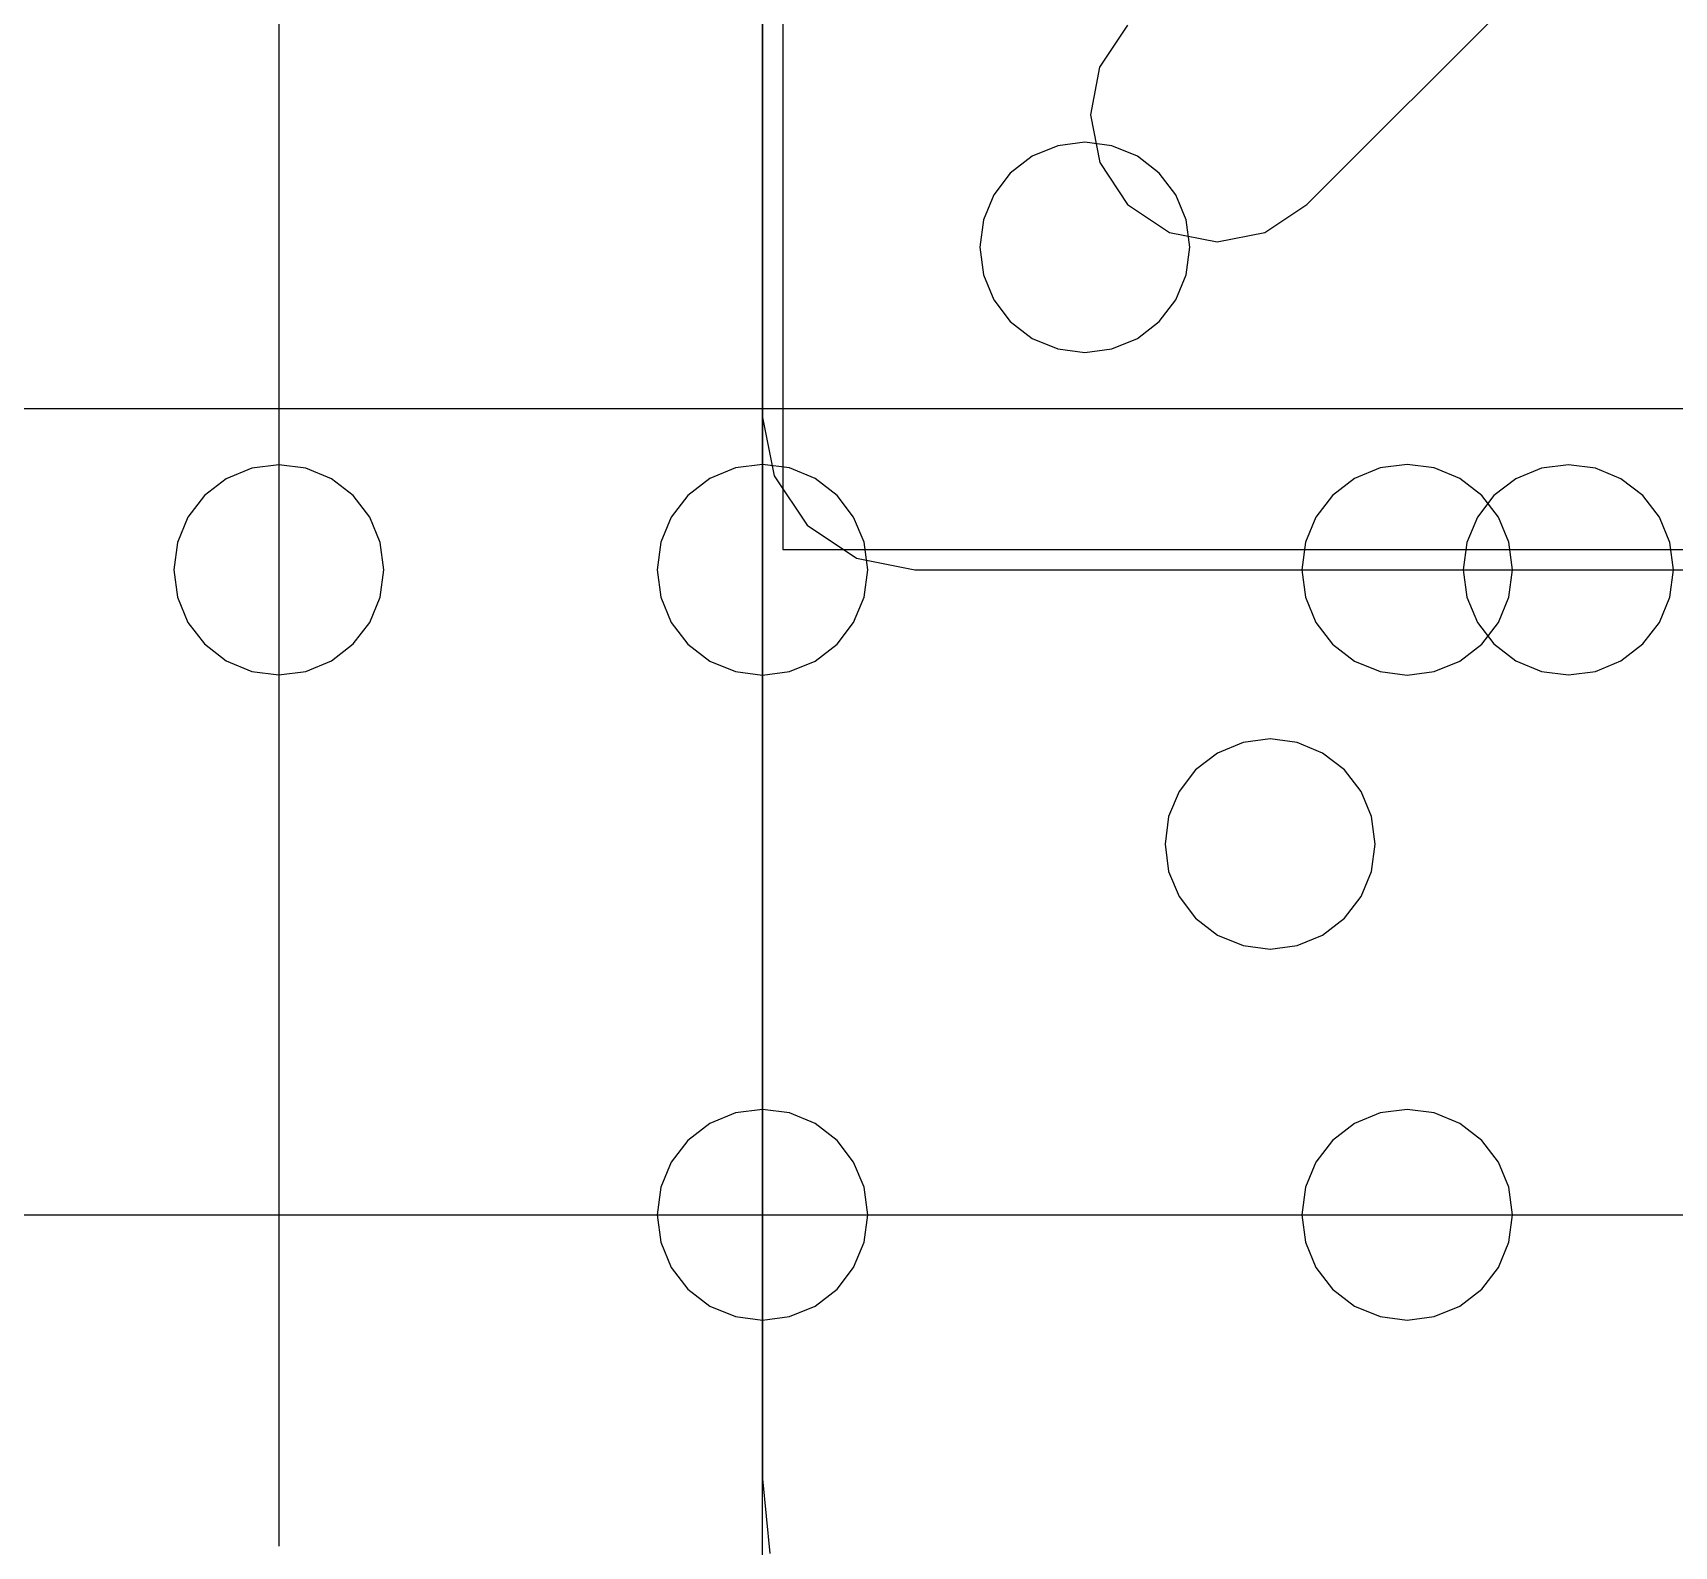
# Model space of a CAD drawing. Extents: x -257 to 298, y -311 to 343.
# Drawn here: x -42.42 to -7.94, y -22.91 to 8.87 of the extents above; entities that cross this region are included whole.
import ezdxf

# ---------------------------------------------------------------- set-up
doc = ezdxf.new("R2010")
doc.units = 0

msp = doc.modelspace()

# ---------------------------------------------------------------- linework, layer by layer
for p, q in [((-26.6666, 51.3563), (-26.6666, -1.978)), ((-26.6666, 51.3563), (-26.6666, -1.978)), ((-15.6524, 5.26664), (-7.24295, 13.67403)), ((-15.6524, 5.26664), (-7.24295, 13.67403)), ((-19.4237, 9.03682), (-20.008382, 8.154733)), ((-19.4237, 9.03682), (-20.008382, 8.154733)), ((-20.008382, 8.154733), (-20.202934, 7.151737)), ((-20.008382, 8.154733), (-20.202934, 7.151737)), ((-20.202934, 7.151737), (-20.007416, 6.148928)), ((-20.202934, 7.151737), (-20.007416, 6.148928)), ((-20.007416, 6.148928), (-19.421885, 5.267405)), ((-20.007416, 6.148928), (-19.421885, 5.267405)), ((-19.421885, 5.267405), (-18.54036, 4.681876)), ((-19.421885, 5.267405), (-18.54036, 4.681876)), ((-16.534555, 4.680916), (-15.65247, 5.2656)), ((-16.534555, 4.680916), (-15.65247, 5.2656)), ((-18.54036, 4.681876), (-17.537551, 4.486361)), ((-18.54036, 4.681876), (-17.537551, 4.486361)), ((-17.537551, 4.486361), (-16.534555, 4.680916)), ((-17.537551, 4.486361), (-16.534555, 4.680916)), ((-37.820162, -0.270024), (-38.3573, -0.491886)), ((-37.820162, -0.270024), (-38.3573, -0.491886)), ((-37.2533, -0.19607), (-37.820162, -0.270024)), ((-37.2533, -0.19607), (-37.820162, -0.270024)), ((-36.686438, -0.270024), (-37.2533, -0.19607)), ((-36.686438, -0.270024), (-37.2533, -0.19607)), ((-36.1493, -0.491886), (-36.686438, -0.270024)), ((-36.1493, -0.491886), (-36.686438, -0.270024)), ((-10.726852, -0.270024), (-11.26399, -0.491886)), ((-10.726852, -0.270024), (-11.26399, -0.491886)), ((-10.15999, -0.19607), (-10.726852, -0.270024)), ((-10.15999, -0.19607), (-10.726852, -0.270024)), ((-9.593128, -0.270024), (-10.15999, -0.19607)), ((-9.593128, -0.270024), (-10.15999, -0.19607)), ((-9.05599, -0.491886), (-9.593128, -0.270024)), ((-9.05599, -0.491886), (-9.593128, -0.270024)), ((-38.3573, -0.491886), (-38.818007, -0.84613)), ((-38.3573, -0.491886), (-38.818007, -0.84613)), ((-35.688593, -0.84613), (-36.1493, -0.491886)), ((-35.688593, -0.84613), (-36.1493, -0.491886)), ((-11.26399, -0.491886), (-11.724697, -0.84613)), ((-11.26399, -0.491886), (-11.724697, -0.84613)), ((-8.595283, -0.84613), (-9.05599, -0.491886)), ((-8.595283, -0.84613), (-9.05599, -0.491886)), ((-38.818007, -0.84613), (-39.165484, -1.30007)), ((-38.818007, -0.84613), (-39.165484, -1.30007)), ((-35.341116, -1.30007), (-35.688593, -0.84613)), ((-35.341116, -1.30007), (-35.688593, -0.84613)), ((-11.724697, -0.84613), (-12.072174, -1.30007)), ((-11.724697, -0.84613), (-12.072174, -1.30007)), ((-8.247806, -1.30007), (-8.595283, -0.84613)), ((-8.247806, -1.30007), (-8.595283, -0.84613)), ((-39.165484, -1.30007), (-39.384869, -1.827964)), ((-39.165484, -1.30007), (-39.384869, -1.827964)), ((-35.121731, -1.827964), (-35.341116, -1.30007)), ((-35.121731, -1.827964), (-35.341116, -1.30007)), ((-12.072174, -1.30007), (-12.291559, -1.827964)), ((-12.072174, -1.30007), (-12.291559, -1.827964)), ((-8.028421, -1.827964), (-8.247806, -1.30007)), ((-8.028421, -1.827964), (-8.247806, -1.30007)), ((-39.384869, -1.827964), (-39.4613, -2.40407)), ((-39.384869, -1.827964), (-39.4613, -2.40407)), ((-35.0453, -2.40407), (-35.121731, -1.827964)), ((-35.0453, -2.40407), (-35.121731, -1.827964)), ((-26.6666, -1.978), (26.6666, -1.978)), ((-26.6666, -1.978), (26.6666, -1.978)), ((-12.291559, -1.827964), (-12.36799, -2.40407)), ((-12.291559, -1.827964), (-12.36799, -2.40407)), ((-7.95199, -2.40407), (-8.028421, -1.827964)), ((-7.95199, -2.40407), (-8.028421, -1.827964)), ((-39.4613, -2.40407), (-39.384869, -2.980176)), ((-39.4613, -2.40407), (-39.384869, -2.980176)), ((-35.121731, -2.980176), (-35.0453, -2.40407)), ((-35.121731, -2.980176), (-35.0453, -2.40407)), ((-35.0453, -2.40407), (-35.0453, -2.40407)), ((-35.0453, -2.40407), (-35.0453, -2.40407)), ((-12.36799, -2.40407), (-12.291559, -2.980176)), ((-12.36799, -2.40407), (-12.291559, -2.980176)), ((-8.028421, -2.980176), (-7.95199, -2.40407)), ((-8.028421, -2.980176), (-7.95199, -2.40407)), ((-7.95199, -2.40407), (-7.95199, -2.40407)), ((-7.95199, -2.40407), (-7.95199, -2.40407)), ((-39.384869, -2.980176), (-39.165484, -3.50807)), ((-39.384869, -2.980176), (-39.165484, -3.50807)), ((-35.341116, -3.50807), (-35.121731, -2.980176)), ((-35.341116, -3.50807), (-35.121731, -2.980176)), ((-12.291559, -2.980176), (-12.072174, -3.50807)), ((-12.291559, -2.980176), (-12.072174, -3.50807)), ((-8.247806, -3.50807), (-8.028421, -2.980176)), ((-8.247806, -3.50807), (-8.028421, -2.980176)), ((-39.165484, -3.50807), (-38.818007, -3.96201)), ((-39.165484, -3.50807), (-38.818007, -3.96201)), ((-35.688593, -3.96201), (-35.341116, -3.50807)), ((-35.688593, -3.96201), (-35.341116, -3.50807)), ((-12.072174, -3.50807), (-11.724697, -3.96201)), ((-12.072174, -3.50807), (-11.724697, -3.96201)), ((-8.595283, -3.96201), (-8.247806, -3.50807)), ((-8.595283, -3.96201), (-8.247806, -3.50807)), ((-38.818007, -3.96201), (-38.3573, -4.316254)), ((-38.818007, -3.96201), (-38.3573, -4.316254)), ((-36.1493, -4.316254), (-35.688593, -3.96201)), ((-36.1493, -4.316254), (-35.688593, -3.96201)), ((-11.724697, -3.96201), (-11.26399, -4.316254)), ((-11.724697, -3.96201), (-11.26399, -4.316254)), ((-9.05599, -4.316254), (-8.595283, -3.96201)), ((-9.05599, -4.316254), (-8.595283, -3.96201)), ((-38.3573, -4.316254), (-37.820162, -4.538116)), ((-38.3573, -4.316254), (-37.820162, -4.538116)), ((-36.686438, -4.538116), (-36.1493, -4.316254)), ((-36.686438, -4.538116), (-36.1493, -4.316254)), ((-11.26399, -4.316254), (-10.726852, -4.538116)), ((-11.26399, -4.316254), (-10.726852, -4.538116)), ((-9.593128, -4.538116), (-9.05599, -4.316254)), ((-9.593128, -4.538116), (-9.05599, -4.316254)), ((-37.820162, -4.538116), (-37.2533, -4.61207)), ((-37.820162, -4.538116), (-37.2533, -4.61207)), ((-37.2533, -4.61207), (-36.686438, -4.538116)), ((-37.2533, -4.61207), (-36.686438, -4.538116)), ((-10.726852, -4.538116), (-10.15999, -4.61207)), ((-10.726852, -4.538116), (-10.15999, -4.61207)), ((-10.15999, -4.61207), (-9.593128, -4.538116)), ((-10.15999, -4.61207), (-9.593128, -4.538116)), ((-44.2132, -15.9508), (-3.2, -15.9508)), ((-44.2132, -15.9508), (-3.2, -15.9508))]:
    msp.add_line(p, q)
at = {"layer": 'Layer 1'}
for p, q in [((-27.0933, -68.1111), (-27.0933, 119.364)), ((-27.0933, -68.1111), (-27.0933, 119.364)), ((-27.0933, -68.1111), (-27.0933, 119.364)), ((-27.0933, -68.1111), (-27.0933, 119.364)), ((-27.0933, -68.1111), (-27.0933, 119.364)), ((-27.0933, -68.1111), (-27.0933, 119.364)), ((-27.0933, -68.1111), (-27.0933, 119.364)), ((-27.0933, -68.1111), (-27.0933, 119.364)), ((-27.0933, -68.1111), (-27.0933, 119.364)), ((-27.0933, -68.1111), (-27.0933, 119.364)), ((-37.2533, 72.2893), (-37.2533, -22.9104)), ((-37.2533, 72.2893), (-37.2533, -22.9104)), ((-37.2533, 72.2893), (-37.2533, -22.9104)), ((-27.0933, 70.8759), (-27.0933, -21.4965)), ((-27.0933, 48.5821), (-27.0933, 0.796246)), ((-27.0933, 48.5821), (-27.0933, 0.796246)), ((-27.0933, 48.5821), (-27.0933, 0.796246)), ((-27.0933, 48.5821), (-27.0933, 0.796246)), ((-27.0933, 48.5821), (-27.0933, 0.796246)), ((-20.32, 6.57726), (-20.886862, 6.503306)), ((-20.32, 6.57726), (-20.886862, 6.503306)), ((-20.32, 6.57726), (-20.886862, 6.503306)), ((-20.32, 6.57726), (-20.886862, 6.503306)), ((-20.32, 6.57726), (-20.886862, 6.503306)), ((-19.753138, 6.503306), (-20.32, 6.57726)), ((-19.753138, 6.503306), (-20.32, 6.57726)), ((-19.753138, 6.503306), (-20.32, 6.57726)), ((-19.753138, 6.503306), (-20.32, 6.57726)), ((-19.753138, 6.503306), (-20.32, 6.57726)), ((-21.424, 6.281444), (-21.884707, 5.9272)), ((-21.424, 6.281444), (-21.884707, 5.9272)), ((-21.424, 6.281444), (-21.884707, 5.9272)), ((-21.424, 6.281444), (-21.884707, 5.9272)), ((-21.424, 6.281444), (-21.884707, 5.9272)), ((-20.886862, 6.503306), (-21.424, 6.281444)), ((-20.886862, 6.503306), (-21.424, 6.281444)), ((-20.886862, 6.503306), (-21.424, 6.281444)), ((-20.886862, 6.503306), (-21.424, 6.281444)), ((-20.886862, 6.503306), (-21.424, 6.281444)), ((-19.216, 6.281444), (-19.753138, 6.503306)), ((-19.216, 6.281444), (-19.753138, 6.503306)), ((-19.216, 6.281444), (-19.753138, 6.503306)), ((-19.216, 6.281444), (-19.753138, 6.503306)), ((-19.216, 6.281444), (-19.753138, 6.503306)), ((-18.755293, 5.9272), (-19.216, 6.281444)), ((-18.755293, 5.9272), (-19.216, 6.281444)), ((-18.755293, 5.9272), (-19.216, 6.281444)), ((-18.755293, 5.9272), (-19.216, 6.281444)), ((-18.755293, 5.9272), (-19.216, 6.281444)), ((-21.884707, 5.9272), (-22.232184, 5.47326)), ((-21.884707, 5.9272), (-22.232184, 5.47326)), ((-21.884707, 5.9272), (-22.232184, 5.47326)), ((-21.884707, 5.9272), (-22.232184, 5.47326)), ((-21.884707, 5.9272), (-22.232184, 5.47326)), ((-18.407816, 5.47326), (-18.755293, 5.9272)), ((-18.407816, 5.47326), (-18.755293, 5.9272)), ((-18.407816, 5.47326), (-18.755293, 5.9272)), ((-18.407816, 5.47326), (-18.755293, 5.9272)), ((-18.407816, 5.47326), (-18.755293, 5.9272)), ((-22.232184, 5.47326), (-22.451569, 4.945366)), ((-22.232184, 5.47326), (-22.451569, 4.945366)), ((-22.232184, 5.47326), (-22.451569, 4.945366)), ((-22.232184, 5.47326), (-22.451569, 4.945366)), ((-22.232184, 5.47326), (-22.451569, 4.945366)), ((-18.188431, 4.945366), (-18.407816, 5.47326)), ((-18.188431, 4.945366), (-18.407816, 5.47326)), ((-18.188431, 4.945366), (-18.407816, 5.47326)), ((-18.188431, 4.945366), (-18.407816, 5.47326)), ((-18.188431, 4.945366), (-18.407816, 5.47326)), ((-22.451569, 4.945366), (-22.528, 4.36926)), ((-22.451569, 4.945366), (-22.528, 4.36926)), ((-22.451569, 4.945366), (-22.528, 4.36926)), ((-22.451569, 4.945366), (-22.528, 4.36926)), ((-22.451569, 4.945366), (-22.528, 4.36926)), ((-18.112, 4.36926), (-18.188431, 4.945366)), ((-18.112, 4.36926), (-18.188431, 4.945366)), ((-18.112, 4.36926), (-18.188431, 4.945366)), ((-18.112, 4.36926), (-18.188431, 4.945366)), ((-18.112, 4.36926), (-18.188431, 4.945366)), ((-22.528, 4.36926), (-22.451569, 3.793154)), ((-22.528, 4.36926), (-22.451569, 3.793154)), ((-22.528, 4.36926), (-22.451569, 3.793154)), ((-22.528, 4.36926), (-22.451569, 3.793154)), ((-22.528, 4.36926), (-22.451569, 3.793154)), ((-18.188431, 3.793154), (-18.112, 4.36926)), ((-18.188431, 3.793154), (-18.112, 4.36926)), ((-18.188431, 3.793154), (-18.112, 4.36926)), ((-18.188431, 3.793154), (-18.112, 4.36926)), ((-18.188431, 3.793154), (-18.112, 4.36926)), ((-18.112, 4.36926), (-18.112, 4.36926)), ((-18.112, 4.36926), (-18.112, 4.36926)), ((-18.112, 4.36926), (-18.112, 4.36926)), ((-18.112, 4.36926), (-18.112, 4.36926)), ((-18.112, 4.36926), (-18.112, 4.36926)), ((-22.451569, 3.793154), (-22.232184, 3.26526)), ((-22.451569, 3.793154), (-22.232184, 3.26526)), ((-22.451569, 3.793154), (-22.232184, 3.26526)), ((-22.451569, 3.793154), (-22.232184, 3.26526)), ((-22.451569, 3.793154), (-22.232184, 3.26526)), ((-18.407816, 3.26526), (-18.188431, 3.793154)), ((-18.407816, 3.26526), (-18.188431, 3.793154)), ((-18.407816, 3.26526), (-18.188431, 3.793154)), ((-18.407816, 3.26526), (-18.188431, 3.793154)), ((-18.407816, 3.26526), (-18.188431, 3.793154)), ((-22.232184, 3.26526), (-21.884707, 2.81132)), ((-22.232184, 3.26526), (-21.884707, 2.81132)), ((-22.232184, 3.26526), (-21.884707, 2.81132)), ((-22.232184, 3.26526), (-21.884707, 2.81132)), ((-22.232184, 3.26526), (-21.884707, 2.81132)), ((-18.755293, 2.81132), (-18.407816, 3.26526)), ((-18.755293, 2.81132), (-18.407816, 3.26526)), ((-18.755293, 2.81132), (-18.407816, 3.26526)), ((-18.755293, 2.81132), (-18.407816, 3.26526)), ((-18.755293, 2.81132), (-18.407816, 3.26526)), ((-21.884707, 2.81132), (-21.424, 2.457076)), ((-21.884707, 2.81132), (-21.424, 2.457076)), ((-21.884707, 2.81132), (-21.424, 2.457076)), ((-21.884707, 2.81132), (-21.424, 2.457076)), ((-21.884707, 2.81132), (-21.424, 2.457076)), ((-19.216, 2.457076), (-18.755293, 2.81132)), ((-19.216, 2.457076), (-18.755293, 2.81132)), ((-19.216, 2.457076), (-18.755293, 2.81132)), ((-19.216, 2.457076), (-18.755293, 2.81132)), ((-19.216, 2.457076), (-18.755293, 2.81132)), ((-21.424, 2.457076), (-20.886862, 2.235214)), ((-21.424, 2.457076), (-20.886862, 2.235214)), ((-21.424, 2.457076), (-20.886862, 2.235214)), ((-21.424, 2.457076), (-20.886862, 2.235214)), ((-21.424, 2.457076), (-20.886862, 2.235214)), ((-19.753138, 2.235214), (-19.216, 2.457076)), ((-19.753138, 2.235214), (-19.216, 2.457076)), ((-19.753138, 2.235214), (-19.216, 2.457076)), ((-19.753138, 2.235214), (-19.216, 2.457076)), ((-19.753138, 2.235214), (-19.216, 2.457076)), ((-20.886862, 2.235214), (-20.32, 2.16126)), ((-20.886862, 2.235214), (-20.32, 2.16126)), ((-20.886862, 2.235214), (-20.32, 2.16126)), ((-20.886862, 2.235214), (-20.32, 2.16126)), ((-20.886862, 2.235214), (-20.32, 2.16126)), ((-20.32, 2.16126), (-19.753138, 2.235214)), ((-20.32, 2.16126), (-19.753138, 2.235214)), ((-20.32, 2.16126), (-19.753138, 2.235214)), ((-20.32, 2.16126), (-19.753138, 2.235214)), ((-20.32, 2.16126), (-19.753138, 2.235214)), ((-50.1334, 0.982513), (50.1334, 0.982513)), ((-50.1334, 0.982513), (50.1334, 0.982513)), ((-50.1334, 0.982513), (50.1334, 0.982513)), ((-50.1334, 0.982513), (50.1334, 0.982513)), ((-50.1334, 0.982513), (50.1334, 0.982513)), ((-27.0933, 0.795936), (-26.849715, -0.428651)), ((-27.0933, 0.795936), (-26.849715, -0.428651)), ((-27.0933, 0.795936), (-26.849715, -0.428651)), ((-27.0933, 0.795936), (-26.849715, -0.428651)), ((-27.0933, 0.795936), (-26.849715, -0.428651)), ((-27.66156, -0.264872), (-28.199995, -0.48727)), ((-27.66156, -0.264872), (-28.199995, -0.48727)), ((-27.66156, -0.264872), (-28.199995, -0.48727)), ((-27.09333, -0.19074), (-27.66156, -0.264872)), ((-27.09333, -0.19074), (-27.66156, -0.264872)), ((-27.09333, -0.19074), (-27.66156, -0.264872)), ((-26.5251, -0.264872), (-27.09333, -0.19074)), ((-26.5251, -0.264872), (-27.09333, -0.19074)), ((-26.5251, -0.264872), (-27.09333, -0.19074)), ((-25.986665, -0.48727), (-26.5251, -0.264872)), ((-25.986665, -0.48727), (-26.5251, -0.264872)), ((-25.986665, -0.48727), (-26.5251, -0.264872)), ((-14.11486, -0.264872), (-14.653295, -0.48727)), ((-14.11486, -0.264872), (-14.653295, -0.48727)), ((-14.11486, -0.264872), (-14.653295, -0.48727)), ((-13.54663, -0.19074), (-14.11486, -0.264872)), ((-13.54663, -0.19074), (-14.11486, -0.264872)), ((-13.54663, -0.19074), (-14.11486, -0.264872)), ((-12.9784, -0.264872), (-13.54663, -0.19074)), ((-12.9784, -0.264872), (-13.54663, -0.19074)), ((-12.9784, -0.264872), (-13.54663, -0.19074)), ((-12.439965, -0.48727), (-12.9784, -0.264872)), ((-12.439965, -0.48727), (-12.9784, -0.264872)), ((-12.439965, -0.48727), (-12.9784, -0.264872)), ((-28.199995, -0.48727), (-28.661814, -0.842369)), ((-28.199995, -0.48727), (-28.661814, -0.842369)), ((-28.199995, -0.48727), (-28.661814, -0.842369)), ((-26.849715, -0.428651), (-26.156042, -1.466806)), ((-26.849715, -0.428651), (-26.156042, -1.466806)), ((-26.849715, -0.428651), (-26.156042, -1.466806)), ((-26.849715, -0.428651), (-26.156042, -1.466806)), ((-26.849715, -0.428651), (-26.156042, -1.466806)), ((-25.524846, -0.842369), (-25.986665, -0.48727)), ((-25.524846, -0.842369), (-25.986665, -0.48727)), ((-25.524846, -0.842369), (-25.986665, -0.48727)), ((-14.653295, -0.48727), (-15.115114, -0.842369)), ((-14.653295, -0.48727), (-15.115114, -0.842369)), ((-14.653295, -0.48727), (-15.115114, -0.842369)), ((-11.978146, -0.842369), (-12.439965, -0.48727)), ((-11.978146, -0.842369), (-12.439965, -0.48727)), ((-11.978146, -0.842369), (-12.439965, -0.48727)), ((-28.661814, -0.842369), (-29.01013, -1.297405)), ((-28.661814, -0.842369), (-29.01013, -1.297405)), ((-28.661814, -0.842369), (-29.01013, -1.297405)), ((-25.17653, -1.297405), (-25.524846, -0.842369)), ((-25.17653, -1.297405), (-25.524846, -0.842369)), ((-25.17653, -1.297405), (-25.524846, -0.842369)), ((-15.115114, -0.842369), (-15.46343, -1.297405)), ((-15.115114, -0.842369), (-15.46343, -1.297405)), ((-15.115114, -0.842369), (-15.46343, -1.297405)), ((-11.62983, -1.297405), (-11.978146, -0.842369)), ((-11.62983, -1.297405), (-11.978146, -0.842369)), ((-11.62983, -1.297405), (-11.978146, -0.842369)), ((-29.01013, -1.297405), (-29.230045, -1.826573)), ((-29.01013, -1.297405), (-29.230045, -1.826573)), ((-29.01013, -1.297405), (-29.230045, -1.826573)), ((-24.956615, -1.826573), (-25.17653, -1.297405)), ((-24.956615, -1.826573), (-25.17653, -1.297405)), ((-24.956615, -1.826573), (-25.17653, -1.297405)), ((-15.46343, -1.297405), (-15.683345, -1.826573)), ((-15.46343, -1.297405), (-15.683345, -1.826573)), ((-15.46343, -1.297405), (-15.683345, -1.826573)), ((-11.409915, -1.826573), (-11.62983, -1.297405)), ((-11.409915, -1.826573), (-11.62983, -1.297405)), ((-11.409915, -1.826573), (-11.62983, -1.297405)), ((-26.156042, -1.466806), (-25.117887, -2.160479)), ((-26.156042, -1.466806), (-25.117887, -2.160479)), ((-26.156042, -1.466806), (-25.117887, -2.160479)), ((-26.156042, -1.466806), (-25.117887, -2.160479)), ((-26.156042, -1.466806), (-25.117887, -2.160479)), ((-29.230045, -1.826573), (-29.30666, -2.40407)), ((-29.230045, -1.826573), (-29.30666, -2.40407)), ((-29.230045, -1.826573), (-29.30666, -2.40407)), ((-24.88, -2.40407), (-24.956615, -1.826573)), ((-24.88, -2.40407), (-24.956615, -1.826573)), ((-24.88, -2.40407), (-24.956615, -1.826573)), ((-15.683345, -1.826573), (-15.75996, -2.40407)), ((-15.683345, -1.826573), (-15.75996, -2.40407)), ((-15.683345, -1.826573), (-15.75996, -2.40407)), ((-11.3333, -2.40407), (-11.409915, -1.826573)), ((-11.3333, -2.40407), (-11.409915, -1.826573)), ((-11.3333, -2.40407), (-11.409915, -1.826573)), ((-29.30666, -2.40407), (-29.230045, -2.981567)), ((-29.30666, -2.40407), (-29.230045, -2.981567)), ((-29.30666, -2.40407), (-29.230045, -2.981567)), ((-25.117887, -2.160479), (-23.8933, -2.404064)), ((-25.117887, -2.160479), (-23.8933, -2.404064)), ((-25.117887, -2.160479), (-23.8933, -2.404064)), ((-25.117887, -2.160479), (-23.8933, -2.404064)), ((-25.117887, -2.160479), (-23.8933, -2.404064)), ((-24.956615, -2.981567), (-24.88, -2.40407)), ((-24.956615, -2.981567), (-24.88, -2.40407)), ((-24.956615, -2.981567), (-24.88, -2.40407)), ((-24.88, -2.40407), (-24.88, -2.40407)), ((-24.88, -2.40407), (-24.88, -2.40407)), ((-24.88, -2.40407), (-24.88, -2.40407)), ((-23.8933, -2.40415), (23.8933, -2.40415)), ((-23.8933, -2.40415), (23.8933, -2.40415)), ((-23.8933, -2.40415), (23.8933, -2.40415)), ((-23.8933, -2.40415), (23.8933, -2.40415)), ((-23.8933, -2.40415), (23.8933, -2.40415)), ((-15.75996, -2.40407), (-15.683345, -2.981567)), ((-15.75996, -2.40407), (-15.683345, -2.981567)), ((-15.75996, -2.40407), (-15.683345, -2.981567)), ((-11.409915, -2.981567), (-11.3333, -2.40407)), ((-11.409915, -2.981567), (-11.3333, -2.40407)), ((-11.409915, -2.981567), (-11.3333, -2.40407)), ((-11.3333, -2.40407), (-11.3333, -2.40407)), ((-11.3333, -2.40407), (-11.3333, -2.40407)), ((-11.3333, -2.40407), (-11.3333, -2.40407)), ((-29.230045, -2.981567), (-29.01013, -3.510735)), ((-29.230045, -2.981567), (-29.01013, -3.510735)), ((-29.230045, -2.981567), (-29.01013, -3.510735)), ((-25.17653, -3.510735), (-24.956615, -2.981567)), ((-25.17653, -3.510735), (-24.956615, -2.981567)), ((-25.17653, -3.510735), (-24.956615, -2.981567)), ((-15.683345, -2.981567), (-15.46343, -3.510735)), ((-15.683345, -2.981567), (-15.46343, -3.510735)), ((-15.683345, -2.981567), (-15.46343, -3.510735)), ((-11.62983, -3.510735), (-11.409915, -2.981567)), ((-11.62983, -3.510735), (-11.409915, -2.981567)), ((-11.62983, -3.510735), (-11.409915, -2.981567)), ((-29.01013, -3.510735), (-28.661814, -3.965771)), ((-29.01013, -3.510735), (-28.661814, -3.965771)), ((-29.01013, -3.510735), (-28.661814, -3.965771)), ((-25.524846, -3.965771), (-25.17653, -3.510735)), ((-25.524846, -3.965771), (-25.17653, -3.510735)), ((-25.524846, -3.965771), (-25.17653, -3.510735)), ((-15.46343, -3.510735), (-15.115114, -3.965771)), ((-15.46343, -3.510735), (-15.115114, -3.965771)), ((-15.46343, -3.510735), (-15.115114, -3.965771)), ((-11.978146, -3.965771), (-11.62983, -3.510735)), ((-11.978146, -3.965771), (-11.62983, -3.510735)), ((-11.978146, -3.965771), (-11.62983, -3.510735)), ((-28.661814, -3.965771), (-28.199995, -4.32087)), ((-28.661814, -3.965771), (-28.199995, -4.32087)), ((-28.661814, -3.965771), (-28.199995, -4.32087)), ((-25.986665, -4.32087), (-25.524846, -3.965771)), ((-25.986665, -4.32087), (-25.524846, -3.965771)), ((-25.986665, -4.32087), (-25.524846, -3.965771)), ((-15.115114, -3.965771), (-14.653295, -4.32087)), ((-15.115114, -3.965771), (-14.653295, -4.32087)), ((-15.115114, -3.965771), (-14.653295, -4.32087)), ((-12.439965, -4.32087), (-11.978146, -3.965771)), ((-12.439965, -4.32087), (-11.978146, -3.965771)), ((-12.439965, -4.32087), (-11.978146, -3.965771)), ((-28.199995, -4.32087), (-27.66156, -4.543268)), ((-28.199995, -4.32087), (-27.66156, -4.543268)), ((-28.199995, -4.32087), (-27.66156, -4.543268)), ((-26.5251, -4.543268), (-25.986665, -4.32087)), ((-26.5251, -4.543268), (-25.986665, -4.32087)), ((-26.5251, -4.543268), (-25.986665, -4.32087)), ((-14.653295, -4.32087), (-14.11486, -4.543268)), ((-14.653295, -4.32087), (-14.11486, -4.543268)), ((-14.653295, -4.32087), (-14.11486, -4.543268)), ((-12.9784, -4.543268), (-12.439965, -4.32087)), ((-12.9784, -4.543268), (-12.439965, -4.32087)), ((-12.9784, -4.543268), (-12.439965, -4.32087)), ((-27.66156, -4.543268), (-27.09333, -4.6174)), ((-27.66156, -4.543268), (-27.09333, -4.6174)), ((-27.66156, -4.543268), (-27.09333, -4.6174)), ((-27.09333, -4.6174), (-26.5251, -4.543268)), ((-27.09333, -4.6174), (-26.5251, -4.543268)), ((-27.09333, -4.6174), (-26.5251, -4.543268)), ((-14.11486, -4.543268), (-13.54663, -4.6174)), ((-14.11486, -4.543268), (-13.54663, -4.6174)), ((-14.11486, -4.543268), (-13.54663, -4.6174)), ((-13.54663, -4.6174), (-12.9784, -4.543268)), ((-13.54663, -4.6174), (-12.9784, -4.543268)), ((-13.54663, -4.6174), (-12.9784, -4.543268)), ((-16.993562, -6.030004), (-17.5307, -6.251866)), ((-16.4267, -5.95605), (-16.993562, -6.030004)), ((-15.859838, -6.030004), (-16.4267, -5.95605)), ((-15.3227, -6.251866), (-15.859838, -6.030004)), ((-17.5307, -6.251866), (-17.991407, -6.60611)), ((-14.861993, -6.60611), (-15.3227, -6.251866)), ((-17.991407, -6.60611), (-18.338884, -7.06005)), ((-14.514516, -7.06005), (-14.861993, -6.60611)), ((-18.338884, -7.06005), (-18.558269, -7.587944)), ((-14.295131, -7.587944), (-14.514516, -7.06005)), ((-18.558269, -7.587944), (-18.6347, -8.16405)), ((-14.2187, -8.16405), (-14.295131, -7.587944)), ((-18.6347, -8.16405), (-18.558269, -8.740156)), ((-14.295131, -8.740156), (-14.2187, -8.16405)), ((-14.2187, -8.16405), (-14.2187, -8.16405)), ((-18.558269, -8.740156), (-18.338884, -9.26805)), ((-14.514516, -9.26805), (-14.295131, -8.740156)), ((-18.338884, -9.26805), (-17.991407, -9.72199)), ((-14.861993, -9.72199), (-14.514516, -9.26805)), ((-17.991407, -9.72199), (-17.5307, -10.076234)), ((-15.3227, -10.076234), (-14.861993, -9.72199)), ((-17.5307, -10.076234), (-16.993562, -10.298096)), ((-16.993562, -10.298096), (-16.4267, -10.37205)), ((-16.4267, -10.37205), (-15.859838, -10.298096)), ((-15.859838, -10.298096), (-15.3227, -10.076234)), ((-27.09333, -13.73737), (-27.66156, -13.811502)), ((-27.09333, -13.73737), (-27.66156, -13.811502)), ((-27.09333, -13.73737), (-27.66156, -13.811502)), ((-26.5251, -13.811502), (-27.09333, -13.73737)), ((-26.5251, -13.811502), (-27.09333, -13.73737)), ((-26.5251, -13.811502), (-27.09333, -13.73737)), ((-13.54663, -13.73737), (-14.11486, -13.811502)), ((-13.54663, -13.73737), (-14.11486, -13.811502)), ((-13.54663, -13.73737), (-14.11486, -13.811502)), ((-12.9784, -13.811502), (-13.54663, -13.73737)), ((-12.9784, -13.811502), (-13.54663, -13.73737)), ((-12.9784, -13.811502), (-13.54663, -13.73737)), ((-28.199995, -14.0339), (-28.661814, -14.388999)), ((-28.199995, -14.0339), (-28.661814, -14.388999)), ((-28.199995, -14.0339), (-28.661814, -14.388999)), ((-27.66156, -13.811502), (-28.199995, -14.0339)), ((-27.66156, -13.811502), (-28.199995, -14.0339)), ((-27.66156, -13.811502), (-28.199995, -14.0339)), ((-25.986665, -14.0339), (-26.5251, -13.811502)), ((-25.986665, -14.0339), (-26.5251, -13.811502)), ((-25.986665, -14.0339), (-26.5251, -13.811502)), ((-25.524846, -14.388999), (-25.986665, -14.0339)), ((-25.524846, -14.388999), (-25.986665, -14.0339)), ((-25.524846, -14.388999), (-25.986665, -14.0339)), ((-14.653295, -14.0339), (-15.115114, -14.388999)), ((-14.653295, -14.0339), (-15.115114, -14.388999)), ((-14.653295, -14.0339), (-15.115114, -14.388999)), ((-14.11486, -13.811502), (-14.653295, -14.0339)), ((-14.11486, -13.811502), (-14.653295, -14.0339)), ((-14.11486, -13.811502), (-14.653295, -14.0339)), ((-12.439965, -14.0339), (-12.9784, -13.811502)), ((-12.439965, -14.0339), (-12.9784, -13.811502)), ((-12.439965, -14.0339), (-12.9784, -13.811502)), ((-11.978146, -14.388999), (-12.439965, -14.0339)), ((-11.978146, -14.388999), (-12.439965, -14.0339)), ((-11.978146, -14.388999), (-12.439965, -14.0339)), ((-28.661814, -14.388999), (-29.01013, -14.844035)), ((-28.661814, -14.388999), (-29.01013, -14.844035)), ((-28.661814, -14.388999), (-29.01013, -14.844035)), ((-25.17653, -14.844035), (-25.524846, -14.388999)), ((-25.17653, -14.844035), (-25.524846, -14.388999)), ((-25.17653, -14.844035), (-25.524846, -14.388999)), ((-15.115114, -14.388999), (-15.46343, -14.844035)), ((-15.115114, -14.388999), (-15.46343, -14.844035)), ((-15.115114, -14.388999), (-15.46343, -14.844035)), ((-11.62983, -14.844035), (-11.978146, -14.388999)), ((-11.62983, -14.844035), (-11.978146, -14.388999)), ((-11.62983, -14.844035), (-11.978146, -14.388999)), ((-29.01013, -14.844035), (-29.230045, -15.373203)), ((-29.01013, -14.844035), (-29.230045, -15.373203)), ((-29.01013, -14.844035), (-29.230045, -15.373203)), ((-24.956615, -15.373203), (-25.17653, -14.844035)), ((-24.956615, -15.373203), (-25.17653, -14.844035)), ((-24.956615, -15.373203), (-25.17653, -14.844035)), ((-15.46343, -14.844035), (-15.683345, -15.373203)), ((-15.46343, -14.844035), (-15.683345, -15.373203)), ((-15.46343, -14.844035), (-15.683345, -15.373203)), ((-11.409915, -15.373203), (-11.62983, -14.844035)), ((-11.409915, -15.373203), (-11.62983, -14.844035)), ((-11.409915, -15.373203), (-11.62983, -14.844035)), ((-29.230045, -15.373203), (-29.30666, -15.9507)), ((-29.230045, -15.373203), (-29.30666, -15.9507)), ((-29.230045, -15.373203), (-29.30666, -15.9507)), ((-24.88, -15.9507), (-24.956615, -15.373203)), ((-24.88, -15.9507), (-24.956615, -15.373203)), ((-24.88, -15.9507), (-24.956615, -15.373203)), ((-15.683345, -15.373203), (-15.75996, -15.9507)), ((-15.683345, -15.373203), (-15.75996, -15.9507)), ((-15.683345, -15.373203), (-15.75996, -15.9507)), ((-11.3333, -15.9507), (-11.409915, -15.373203)), ((-11.3333, -15.9507), (-11.409915, -15.373203)), ((-11.3333, -15.9507), (-11.409915, -15.373203)), ((-29.30666, -15.9507), (-29.230045, -16.528197)), ((-29.30666, -15.9507), (-29.230045, -16.528197)), ((-29.30666, -15.9507), (-29.230045, -16.528197)), ((-24.956615, -16.528197), (-24.88, -15.9507)), ((-24.956615, -16.528197), (-24.88, -15.9507)), ((-24.956615, -16.528197), (-24.88, -15.9507)), ((-24.88, -15.9507), (-24.88, -15.9507)), ((-24.88, -15.9507), (-24.88, -15.9507)), ((-24.88, -15.9507), (-24.88, -15.9507)), ((-15.75996, -15.9507), (-15.683345, -16.528197)), ((-15.75996, -15.9507), (-15.683345, -16.528197)), ((-15.75996, -15.9507), (-15.683345, -16.528197)), ((-11.409915, -16.528197), (-11.3333, -15.9507)), ((-11.409915, -16.528197), (-11.3333, -15.9507)), ((-11.409915, -16.528197), (-11.3333, -15.9507)), ((-11.3333, -15.9507), (-11.3333, -15.9507)), ((-11.3333, -15.9507), (-11.3333, -15.9507)), ((-11.3333, -15.9507), (-11.3333, -15.9507)), ((-29.230045, -16.528197), (-29.01013, -17.057365)), ((-29.230045, -16.528197), (-29.01013, -17.057365)), ((-29.230045, -16.528197), (-29.01013, -17.057365)), ((-25.17653, -17.057365), (-24.956615, -16.528197)), ((-25.17653, -17.057365), (-24.956615, -16.528197)), ((-25.17653, -17.057365), (-24.956615, -16.528197)), ((-15.683345, -16.528197), (-15.46343, -17.057365)), ((-15.683345, -16.528197), (-15.46343, -17.057365)), ((-15.683345, -16.528197), (-15.46343, -17.057365)), ((-11.62983, -17.057365), (-11.409915, -16.528197)), ((-11.62983, -17.057365), (-11.409915, -16.528197)), ((-11.62983, -17.057365), (-11.409915, -16.528197)), ((-29.01013, -17.057365), (-28.661814, -17.512401)), ((-29.01013, -17.057365), (-28.661814, -17.512401)), ((-29.01013, -17.057365), (-28.661814, -17.512401)), ((-25.524846, -17.512401), (-25.17653, -17.057365)), ((-25.524846, -17.512401), (-25.17653, -17.057365)), ((-25.524846, -17.512401), (-25.17653, -17.057365)), ((-15.46343, -17.057365), (-15.115114, -17.512401)), ((-15.46343, -17.057365), (-15.115114, -17.512401)), ((-15.46343, -17.057365), (-15.115114, -17.512401)), ((-11.978146, -17.512401), (-11.62983, -17.057365)), ((-11.978146, -17.512401), (-11.62983, -17.057365)), ((-11.978146, -17.512401), (-11.62983, -17.057365)), ((-28.661814, -17.512401), (-28.199995, -17.8675)), ((-28.661814, -17.512401), (-28.199995, -17.8675)), ((-28.661814, -17.512401), (-28.199995, -17.8675)), ((-25.986665, -17.8675), (-25.524846, -17.512401)), ((-25.986665, -17.8675), (-25.524846, -17.512401)), ((-25.986665, -17.8675), (-25.524846, -17.512401)), ((-15.115114, -17.512401), (-14.653295, -17.8675)), ((-15.115114, -17.512401), (-14.653295, -17.8675)), ((-15.115114, -17.512401), (-14.653295, -17.8675)), ((-12.439965, -17.8675), (-11.978146, -17.512401)), ((-12.439965, -17.8675), (-11.978146, -17.512401)), ((-12.439965, -17.8675), (-11.978146, -17.512401)), ((-28.199995, -17.8675), (-27.66156, -18.089898)), ((-28.199995, -17.8675), (-27.66156, -18.089898)), ((-28.199995, -17.8675), (-27.66156, -18.089898)), ((-26.5251, -18.089898), (-25.986665, -17.8675)), ((-26.5251, -18.089898), (-25.986665, -17.8675)), ((-26.5251, -18.089898), (-25.986665, -17.8675)), ((-14.653295, -17.8675), (-14.11486, -18.089898)), ((-14.653295, -17.8675), (-14.11486, -18.089898)), ((-14.653295, -17.8675), (-14.11486, -18.089898)), ((-12.9784, -18.089898), (-12.439965, -17.8675)), ((-12.9784, -18.089898), (-12.439965, -17.8675)), ((-12.9784, -18.089898), (-12.439965, -17.8675)), ((-27.66156, -18.089898), (-27.09333, -18.16403)), ((-27.66156, -18.089898), (-27.09333, -18.16403)), ((-27.66156, -18.089898), (-27.09333, -18.16403)), ((-27.09333, -18.16403), (-26.5251, -18.089898)), ((-27.09333, -18.16403), (-26.5251, -18.089898)), ((-27.09333, -18.16403), (-26.5251, -18.089898)), ((-14.11486, -18.089898), (-13.54663, -18.16403)), ((-14.11486, -18.089898), (-13.54663, -18.16403)), ((-14.11486, -18.089898), (-13.54663, -18.16403)), ((-13.54663, -18.16403), (-12.9784, -18.089898)), ((-13.54663, -18.16403), (-12.9784, -18.089898)), ((-13.54663, -18.16403), (-12.9784, -18.089898)), ((-27.0933, -21.4974), (-26.938166, -23.065412))]:
    msp.add_line(p, q, dxfattribs=at)

doc.saveas('drawing.dxf')
